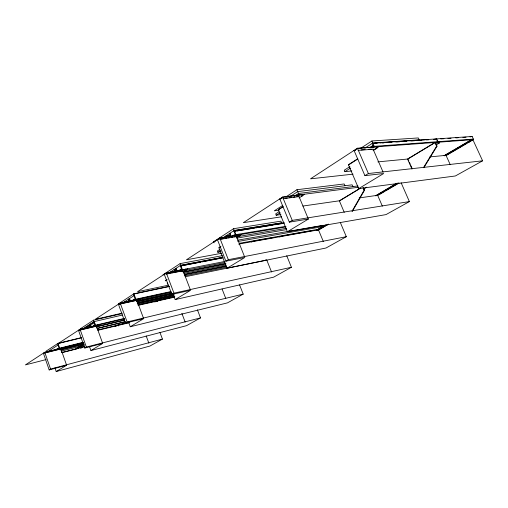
<?xml version="1.0" encoding="UTF-8"?>
<svg xmlns="http://www.w3.org/2000/svg" width="508" height="508" viewBox="0 0 508 508"><rect width="100%" height="100%" fill="white"/><g stroke="black" fill="none" stroke-linecap="round" stroke-linejoin="round"><path stroke-width="0.76" d="M351.987 211.322L364.147 190.189L364.573 190.132L363.665 188.017M352.387 211.29L364.573 190.132M423.443 167.71L436.607 146.209L437.02 146.177L435.337 142.443L408.629 158.591M423.869 167.64L437.02 146.177M81.712 337.566L57.988 343.37L46.069 351.155L46.533 352.501L58.122 344.964M80.435 328.714L93.523 320.161L121.863 313.652M118.548 303.822L133.877 293.808L169.539 286.264M222.358 255.645L180.099 263.62L162.979 274.803L164.535 274.491M214.147 242.818L213.703 241.675L233.572 228.695L280.892 221.164L281.572 222.821L234.271 230.448L222.333 238.214M83.039 342.697L44.755 352.273L25.4 364.903L46.145 359.562M124.269 318.814L80.035 329.248L58.153 343.529L81.229 337.877M171.291 291.89L120.193 303.041L95.244 319.322L122.155 313.15M224.898 261.455L166.306 272.948L137.605 291.675L168.643 285.153M285.864 226.968L219.805 238.03L186.436 259.804L221.488 253.295M358.623 187.236L282.619 197.034L243.351 222.663L281.597 216.783M357.721 158.756L348.425 164.706L358.699 188.627L455.365 175.978L482.6 160.814L472.872 139.662L357.422 148.215L310.528 178.822L353.054 174.155M164.325 274.498L166.383 273.158L185.172 269.469A3.569 0.673 -20.9 0 1 185.718 270.275L183.083 271.958M217.494 239.82L219.894 238.258L238.957 235.058A3.848 0.781 -21.8 0 1 239.198 236.15L236.595 237.814M279.883 199.123L282.721 197.275L301.879 194.799A4.204 0.914 -22.9 0 1 301.708 196.266L299.041 197.968M354.133 150.698L357.537 148.476L376.377 146.812A4.68 1.073 -24.4 0 1 375.622 148.774L373.082 150.724M82.836 328.898L94.043 321.615L122.466 315.036M122.333 303.219L133.998 295.637M169.52 272.548L180.727 265.259L222.968 257.207M285.902 196.888L296.939 189.713L344.195 183.953L344.951 185.725M360.648 148.298L371.913 140.97L418.338 137.941L419.195 139.846L372.802 143.015L364.839 148.171M176.289 269.361L174.225 269.996L175.781 269.691M176.257 268.675L175.749 269.005L176.53 271.043M222.91 257.639L180.365 266.008L187.369 264.668M230.2 233.921L229.749 234.213L230.581 236.309M284.569 222.993L234.086 231.4L235.649 231.146M290.563 196.234L297.726 191.599L352.158 184.829L352.914 186.582M372.281 143.681L372.916 143.269L436.385 138.913L437.642 141.707L436.302 142.513M55.677 349.898L59.08 347.707L57.639 343.599L59.938 343.033M131.305 301.187L135.134 298.723L133.426 294.1L169.088 286.55M177.94 271.151L181.464 268.878M231.972 236.347L235.217 234.258L233.82 230.74L283.858 222.656M294.596 196.012L298.514 193.491L357.943 185.947M369.78 147.587L373.062 145.472M92.666 326.523L95.021 325.006L93.98 322.104L90.449 324.39L91.23 326.555M179.559 270.618L181.623 269.291L180.213 265.595L222.066 257.6M370.662 147.676L373.285 145.987L372.167 143.427M234.137 235.782L235.934 234.626L285.921 226.295M57.842 349.345L59.671 348.171L83.369 342.252M93.383 326.504L95.345 325.241L124.523 318.376M133.985 300.412L135.871 299.199L170.726 291.611M372.288 147.606L374.256 146.342L437.642 141.707M167.113 279.629L165.252 280.822L166.802 280.505M181.166 270.605L182.455 269.78L180.886 265.671M282.778 205.384L274.295 210.833L279 210.153M220.186 246.799L218.885 247.631L226.993 268.268L326.028 247.999L346.323 236.696L340.36 222.58M401.117 182.74L409.391 201.581L386.01 214.598L287.382 231.75L278.314 209.588L282.969 206.604M59.633 349.783L60.916 348.964L43.434 353.346L44.812 352.45L62.313 348.069A2.991 0.444 -19.5 0 1 63.36 348.348L63.303 348.177A2.991 0.444 -19.5 0 0 62.249 347.897L62.313 348.069M181.781 271.634L183.102 270.789L166.58 274.053M218.967 247.847L220.923 246.596M278.403 209.817L283.064 206.839M348.532 164.954L357.829 159.004M60.731 349.822L64.7 347.281M97.003 326.663L100.521 324.415M136.728 301.301L141.173 298.463M183.001 271.755L187.712 268.745M237.808 236.766L241.522 234.391M301.708 196.266L304.444 194.221M373.634 150.044L379.006 146.615M60.789 349.987L63.36 348.348M96.418 327.254L98.939 325.425A3.15 0.508 -19.8 0 0 98.006 325.012L98.069 325.19A3.15 0.508 -19.8 0 1 99.003 325.609M136.798 301.492L139.37 299.612A3.34 0.584 -20.3 0 0 138.601 299.022L138.671 299.218A3.34 0.584 -20.3 0 1 139.44 299.803M219.939 249.377L217.354 251.022L217.849 252.286L220.967 251.714M278.962 211.785L275.66 213.893L276.212 215.252L280.911 214.541M349.898 166.618L344.259 170.212L344.888 171.672L351.873 170.936M217.849 252.286L220.434 250.647M276.212 215.252L280.181 212.731M344.888 171.672L350.533 168.091M74.555 349.701L80.982 345.694M77.356 348.748L84.207 344.488M81.896 347.231L84.493 346.17M115.411 326.46L117.862 324.942L118.237 325.965M154.857 302.019L157.162 300.584L157.569 301.669M251.612 242.056L252.908 241.249L275.349 237.249M80.639 348.38L84.512 345.986M43.377 353.174L49.168 369.932L50.565 369.075L162.433 339.09L159.969 332.467M89.618 346.862L90.926 350.545L102.679 343.44L96.425 326.022L78.473 330.264L84.779 348.018L86.36 347.047L200.501 317.894L197.396 309.785M143.377 317.938L136.798 300.177L118.408 304.203L125.311 323.082L127.121 321.964L243.192 294.119L239.554 284.886M164.249 274.288L171.869 294.43L173.958 293.148L291.421 267.265L286.728 255.746M218.929 239.338L217.405 239.598L225.889 261.188L228.333 259.69L346.323 236.696M281.318 198.685L279.787 198.882L289.338 222.148L292.227 220.37L409.391 201.581M355.606 150.311L354.025 150.438L364.915 175.641L368.376 173.514L482.6 160.814M436.385 138.913L433.413 139.452M436.035 139.275L436.658 138.894L472.167 136.462L473.38 139.09L470.681 140.665M54.94 367.9L56.204 371.538L66.612 365.252L60.852 348.793L45.657 352.603M128.416 321.735L130.258 326.765L143.643 318.668L125.311 323.082M172.961 293.713L175.184 299.593L190.564 290.297L171.869 294.43M226.993 268.268L244.843 257.473L225.889 261.188M287.382 231.75L308.362 219.062L298.945 196.38L296.647 196.679M358.699 188.627L383.699 173.507L364.915 175.641M359.994 188.328L339.35 200.8L344.227 212.306M340.443 200.336L359.086 189.078M279.756 237.02L281.057 236.233L312.591 230.613M436.575 142.494L437.915 141.681L473.38 139.09M436.283 144.856L439.63 142.843L439.312 142.151M363.41 189.198L366.763 187.185M472.167 136.462L469.983 136.925M325.076 225.139L316.471 230.41L318.548 230.035L328.714 224.098M395.954 183.667L375.685 195.777L377.73 195.485L399.129 182.994M322.351 225.368L322.859 226.581L318.237 229.279L239.389 243.3M264.681 260.477L266.103 259.867M316.471 230.41L325.819 224.942M375.685 195.777L397.402 183.077M444.132 155.746L471.011 140.03L472.973 139.884L446.126 155.556L444.132 155.746L471.011 140.03M446.418 154.845L447.77 154.057M452.488 151.295L453.835 150.508M458.553 147.752L459.899 146.964M464.617 144.208L465.963 143.421M238.639 244.1L318.472 229.845L327.958 224.307M379.673 194.1L384.454 191.306M385.762 190.544L390.55 187.75M391.846 186.988L398.672 183.001M429.851 156.896L446.03 155.34L466.261 143.523M467.608 142.735L469.735 141.776M470.281 141.18L472.872 139.662M162.433 339.09L149.923 346.056L56.204 371.538M200.501 317.894L186.531 325.672L90.926 350.545M243.192 294.119L227.489 302.863L130.258 326.765M291.421 267.265L273.641 277.165L175.184 299.593M49.168 369.932L66.612 365.252M62.059 352.635L76.587 348.933M84.779 348.018L102.679 343.44M61.303 351.104L81.978 345.872M61.43 352.603L84.379 346.761M60.744 349.46L83.763 343.675M60.985 350.133L83.998 344.335M62.617 348.386L83.395 343.173M118.631 324.758L128.645 322.345M97.574 329.984L129.089 322.396M98.076 330.244L129.54 322.656M96.793 328.358L125.298 321.545M97.561 328.479L125.286 321.843M96.825 326.485L124.625 319.894M96.818 326.803L124.606 320.205M90.443 326.314L85.82 327.4L89.287 325.152L90.062 327.311M98.069 325.19L80.099 329.432L78.543 330.454L96.488 326.2M95.091 323.31L89.351 324.663L90.126 326.828M138.455 305.283L174.561 297.161M137.712 304.159L173.946 296.056M157.924 300.412L174.581 296.678M137.852 305.016L174.828 296.716M137.128 302.298L173.425 294.259M137.243 303.181L174.288 294.945M137.579 303.289L173.844 295.218M136.69 301.288L172.256 293.453M137.02 301.403L171.806 293.732M138.671 299.218L120.263 303.238L118.478 304.4L136.868 300.368M138.919 299.86L171.412 292.741M185.147 276.752L266.757 260.052L271.57 272.015M264.751 260.655L266.827 260.229M184.188 274.809L226.073 266.338M184.785 275.761L226.651 267.246M183.839 273.348L225.755 264.941M184.417 274.326L226.308 265.875M183.521 271.85L225.463 263.512M183.274 272.345L225.99 263.836M166.497 273.844L170.256 273.107M171.755 272.809L183.02 270.586L190.29 289.573M185.312 270.364L224.949 262.541M176.39 269.138L174.066 269.589L174.816 271.545M188.925 264.37L192.818 263.62M194.374 263.322L200.603 262.134M202.159 261.836L213.83 259.601M215.386 259.302L222.39 257.962M237.75 241.49L322.859 226.581M237.534 240.195L323.431 225.279M236.76 238.15L286.747 229.597M237.388 236.652L286.588 228.314M213.703 241.675L215.252 241.408M220.453 239.084L223.501 238.57M225.025 238.309L226.549 238.055M228.073 237.795L229.597 237.541M231.121 237.28L232.651 237.026M234.175 236.766L235.699 236.506M219.78 239.433L236.544 236.601M230.003 235.121L226.092 235.769L226.644 237.16M230.702 235.483L226.352 236.417L230.264 235.769M289.338 222.148L308.362 219.062M237.211 230.892L254.413 228.098M255.975 227.844L273.177 225.05M274.739 224.796L283.337 223.399M278.314 209.588L279.641 209.398M302.87 206.051L340.404 200.647M359.175 197.942L377.647 195.282L382.334 206.102M285.153 198.184L287.452 197.885M288.982 197.682L291.281 197.383M293.58 197.079L295.116 196.882M282.95 198.723L299.047 196.615M377.857 161.881L407.962 158.998L408.788 160.871M361.137 149.892L365.087 149.587M368.249 149.339L371.411 149.098M358.089 150.393L373.107 149.231M435.654 143.142L439.63 142.843M372.955 143.37L376.885 143.104M380.028 142.888L383.953 142.615M387.883 142.348L391.814 142.075M394.957 141.859L399.669 141.535M402.812 141.319L406.743 141.046M409.886 140.83L414.604 140.506M416.96 140.348L425.602 139.751M374.631 143.523L376.98 143.358M382.467 142.977L384.035 142.869M389.522 142.488L391.871 142.329M396.577 142.005L399.707 141.783M404.412 141.459L406.762 141.3M411.467 140.97L414.598 140.754M418.522 140.487L421.653 140.265M426.358 139.941L428.708 139.783M440.773 138.944L443.929 138.728M447.878 138.455L451.034 138.233M455.771 137.909L458.14 137.744M462.877 137.414L466.033 137.198M446.03 155.34L450.266 164.713M436.658 138.894L437.915 141.681M436.607 146.209L434.924 142.475L407.537 159.036L411.994 169.081M409.378 162.198L410.318 164.306M410.94 165.716L411.874 167.824M371.913 140.97L372.802 143.015M372.916 143.269L374.256 146.342M372.993 148.977L383.076 172.079M357.422 148.215L368.376 173.514M362.953 187.414L364.147 190.189M318.472 229.845L323.336 241.529M301.879 194.799L301.784 194.564A4.204 0.914 -22.9 0 1 302.374 194.539M296.939 189.713L299.098 194.913M282.619 197.034L292.227 220.37M238.957 235.058L238.868 234.836A3.848 0.781 -21.8 0 1 239.109 235.934L239.198 236.15M233.572 228.695L234.271 230.448M234.537 231.108L235.934 234.626M236.461 236.379L244.558 256.756M229.934 233.267L231.324 236.766M219.805 238.03L228.333 259.69M222.098 289.027L225.787 298.494M185.718 270.275L185.642 270.072A3.569 0.673 -20.9 0 0 186.125 269.183M185.172 269.469L185.09 269.259A3.569 0.673 -20.9 0 1 185.941 269.164M180.099 263.62L180.727 265.259M176.105 268.268L177.254 271.285M174.733 269.665L175.508 271.704M181.864 313.366L185.16 322.053M166.306 272.948L173.958 293.148M167.183 282.969L167.634 284.156M133.877 293.808L135.871 299.199M146.183 335.934L148.857 343.16M129.54 298.539L130.442 300.984M129.096 298.825L129.8 300.736M128.657 299.11L129.597 301.657M128.213 299.396L128.892 301.231M120.193 303.041L127.121 321.964M93.523 320.161L95.345 325.241M90.126 324.161L91.161 327.044M85.496 327.171L86.011 328.6M80.035 329.248L86.36 347.047M57.988 343.37L59.671 348.171M56.991 349.053L57.233 349.733M44.755 352.273L50.565 369.075M376.491 147.066A4.68 1.067 -24.4 0 1 375.736 149.028M302.584 194.57A4.204 0.914 -22.9 0 1 301.606 196.031"/></g></svg>
